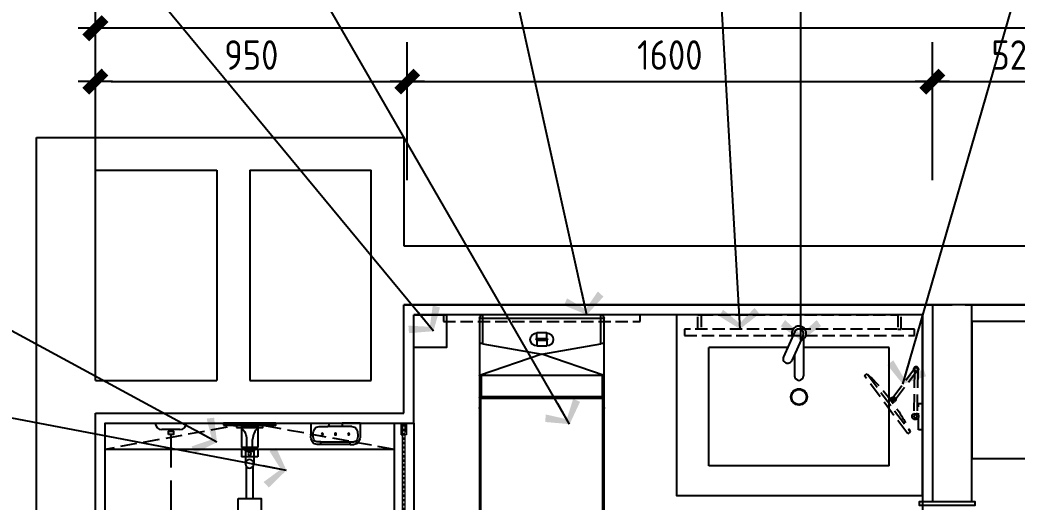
# Model space of a CAD drawing. Extents: x 220391 to 385981, y 332279 to 483868.
# Drawn here: x 257709 to 260747, y 480749 to 482217 of the extents above; entities that cross this region are included whole.
import ezdxf

# ---------------------------------------------------------------- set-up
doc = ezdxf.new("R2010")
doc.units = 0
doc.header["$MEASUREMENT"] = 0
for name, pattern in [('115C2家具布置$0$DASH', [0.35, 0.25, -0.1]), ('DASH', [0.35, 0.25, -0.1]), ('DOM-虚线', [0.35, 0.25, -0.1]), ('家具平面底图$0$DASH', [0.35, 0.25, -0.1]), ('家具平面底图$0$DOM-虚线', [0.35, 0.25, -0.1]), ('家具平面底图$0$DOM-门开启线', [0.666666, 0.333333, -0.111111, 0.111111, -0.111111])]:
    doc.linetypes.add(name, pattern=pattern)
doc.layers.add('115C2家具布置$0$P-10-洁具、厨具-Time', color=1, linetype='Continuous', lineweight=0)
for name, color, linetype in [('F', 5, 'Continuous'), ('F-洁具-DOM', 1, 'Continuous'), ('墙体', 4, 'Continuous'), ('窗', 4, 'Continuous')]:
    doc.layers.add(name, color=color, linetype=linetype)
doc.styles.add('DOM-romans.shx', font='dim.shx')
doc.dimstyles.new('DOM_DIM_1 80', dxfattribs={"dimscale": 60, "dimtxt": 1.5, "dimasz": 0.8, "dimexe": 2, "dimexo": 1.5, "dimgap": 0.6, "dimtad": 1, "dimdec": 0, "dimrnd": 5, "dimzin": 12, "dimdsep": 46, "dimtxsty": 'DOM-romans.shx', "dimblk": 'DOM_Dimension_Tick', "dimcen": 0.125, "dimclrd": 44, "dimclre": 44, "dimclrt": 50, "dimadec": 0, "dimazin": 0, "dimtfac": 1, "dimtdec": 0, "dimtix": 1, "dimtmove": 2, "dimatfit": 3, "dimldrblk": 'DOM_Leader_Arrow', "dimfxl": 0, "dimtvp": 1, "dimtolj": 1, "dimtzin": 0, "dimarcsym": 0})

# ---------------------------------------------------------------- blocks, each defined once
blk = doc.blocks.new('*U288')
at = {"color": 8}
for p, q in [((225229.4, -9382.4), (225219.8, -9418.2)), ((225243.9, -9386.3), (225229.4, -9382.4)), ((225234.3, -9422), (225243.9, -9386.3)), ((225240, -9400.8), (225225.5, -9396.9))]:
    blk.add_line(p, q, dxfattribs=at)
for p, q in [((224549.3, -9571.6), (224549.3, -9555.6)), ((224549.3, -9555.6), (224585.3, -9555.6)), ((224551.3, -9557.6), (224575.3, -9557.6)), ((224551.3, -9560.6), (224552.3, -9559.6)), ((224551.3, -9566.6), (224551.3, -9560.6)), ((224551.3, -9566.6), (224552.3, -9567.6)), ((225084.3, -9559.6), (224552.3, -9559.6)), ((225084.3, -9567.6), (224552.3, -9567.6)), ((224575.3, -9559.6), (224575.3, -9557.6)), ((224585.3, -9559.6), (224575.3, -9559.6)), ((224575.3, -9559.6), (224575.3, -9559.6)), ((224585.3, -9567.6), (224575.3, -9567.6)), ((224575.3, -9567.6), (224575.3, -9569.6)), ((224585.3, -9555.6), (224585.3, -9559.6)), ((224585.3, -9571.6), (224585.3, -9567.6)), ((225084.3, -9559.6), (225085.3, -9560.6)), ((225084.3, -9567.6), (225085.3, -9566.6)), ((225085.3, -9560.6), (225085.3, -9566.6)), ((224585.3, -9571.6), (224549.3, -9571.6)), ((224575.3, -9569.6), (224551.3, -9569.6)), ((224583.3, -9569.6), (224583.3, -9569.6))]:
    blk.add_line(p, q)
at = {"ltscale": 1000}
blk.add_line((224551.3, -9569.6), (224551.3, -9557.6), dxfattribs=at)
for points in [[(225724.9, -9563.9), (225723.7, -9564.6), (225107.4, -9399.4), (225106.7, -9398.2), (225108.3, -9392.4), (225109.5, -9391.7), (225725.8, -9556.8), (225726.5, -9558.1)], [(225678.7, -9543.2), (225731.8, -9557.4), (225732.3, -9555.5), (225730.2, -9551.8), (225680, -9538.4)], [(225735.3, -9588.6), (225739.3, -9588.6), (225739.3, -9538.6), (225735.3, -9538.6)], [(225676.1, -9552.9), (225729.2, -9567.1), (225728.7, -9569), (225725, -9571.1), (225674.8, -9557.7)], [(225724.4, -9565.8), (225734.1, -9568.4), (225736.6, -9558.7), (225727, -9556.1)]]:
    blk.add_lwpolyline(points, close=True)
at = {"color": 8}
for points in [[(225496.4, -9545.1), (225206.6, -9467.4), (225216.2, -9431.7)], [(225230.7, -9435.6), (225213.3, -9430.9), (225214, -9428), (225216.9, -9428.8)], [(225234.3, -9422), (225216.9, -9417.4), (225216.1, -9420.3), (225219, -9421.1)], [(225216.9, -9428.8), (225231.4, -9432.7), (225234.3, -9433.4), (225233.6, -9436.3), (225230.7, -9435.6)], [(225219, -9421.1), (225233.5, -9424.9), (225236.4, -9425.7), (225237.2, -9422.8), (225234.3, -9422)], [(225230.7, -9435.6), (225225, -9456.8), (225485.8, -9526.7), (225491.5, -9505.4)], [(225505.9, -9509.3), (225488.6, -9504.7), (225489.3, -9501.8), (225492.2, -9502.5)], [(225509.6, -9495.8), (225492.2, -9491.1), (225491.4, -9494), (225494.3, -9494.8)], [(225492.2, -9502.5), (225506.7, -9506.4), (225509.6, -9507.2), (225508.8, -9510.1), (225505.9, -9509.3)], [(225494.3, -9494.8), (225508.8, -9498.7), (225511.7, -9499.5), (225512.5, -9496.6), (225509.6, -9495.8)], [(225496.4, -9545.1), (225505.9, -9509.3)]]:
    blk.add_lwpolyline(points, dxfattribs=at)
at = {"linetype": '115C2家具布置$0$DASH', "ltscale": 0.2}
blk.add_arc((225720.2, -9561.6), 634.8, 164.8195, 180.1805, dxfattribs=at)
at = {"layer": 'Defpoints', "color": 8, "linetype": '115C2家具布置$0$DASH', "ltscale": 0.1}
blk.add_line((225735.3, -9563.6), (224551.3, -9563.6), dxfattribs=at)
blk = doc.blocks.new('家具平面底图$0$A$C591D7FFC')
at = {"linetype": '家具平面底图$0$DOM-虚线', "ltscale": 150}
blk.add_lwpolyline([(300, -20), (-300, -20), (-300, 0), (300, 0)], close=True, dxfattribs=at)
blk = doc.blocks.new('家具平面底图$0$A$C619B377B')
at = {"linetype": 'Continuous'}
for p, q in [((-180, 0), (180, 0)), ((-190, -185.2), (-190, -10)), ((190, -10), (190, -185.2)), ((-189.5, -186.2), (-190, -185.2)), ((-189.5, -676), (-189.5, -186.1)), ((-184.5, -185.2), (184.5, -185.2)), ((189.5, -186.2), (190, -185.2)), ((189.5, -186.1), (189.5, -676)), ((189.5, -254), (-189.5, -254)), ((185.5, -680), (-185.5, -680))]:
    blk.add_line(p, q, dxfattribs=at)
at = {"color": 8, "linetype": 'Continuous'}
for p, q in [((-180, -88.3), (-180, 0)), ((180, -88.3), (180, 0)), ((190, -10), (-190, -10)), ((-15, -55), (15, -55)), ((-15, -73), (-15, -55)), ((15, -73), (15, -55)), ((0, -120), (-180, -88.3)), ((-15, -73), (15, -73)), ((15, -77), (-15, -77)), ((-15, -77), (-15, -95)), ((180, -88.3), (0, -120)), ((15, -77), (15, -95)), ((-190, -185.2), (0, -120)), ((15, -95), (-15, -95)), ((0, -120), (190, -185.2)), ((-184.5, -250), (-184.5, -185.2)), ((184.5, -185.2), (184.5, -250)), ((-185.5, -250), (185.5, -250)), ((-185.5, -680), (-185.5, -250)), ((185.5, -680), (185.5, -250)), ((-189.5, -285), (-190, -285)), ((-190, -675), (-190, -285)), ((190, -285), (189.5, -285)), ((190, -285), (190, -675)), ((-190, -675), (-189.5, -675)), ((-189.5, -676), (189.5, -676)), ((-188.7, -679.1), (-188.4, -678.8)), ((188.4, -678.8), (188.7, -679.1)), ((189.9, -675), (190, -675))]:
    blk.add_line(p, q, dxfattribs=at)
at = {"linetype": 'Continuous'}
for centre, radius, start, end in [((-180, -10), 10, 90, 180), ((-185.5, -676), 4, 180, 270), ((185.5, -676), 4, 270, 0)]:
    blk.add_arc(centre, radius, start, end, dxfattribs=at)
at = {"color": 8, "linetype": 'Continuous'}
for centre, radius, start, end in [((180, -10), 10, 0, 90), ((-15, -75), 20, 90, 270), ((15, -75), 20, 270, 90), ((-15, -75), 2, 90, 270), ((15, -75), 2, 270, 90), ((-185.5, -254), 4, 90, 180), ((185.5, -254), 4, 0, 90), ((-185, -285), 5, 155.1791, 180), ((185, -285), 5, 0, 24.7583), ((-185, -675), 5, 180, 217.3553), ((-175, -674.8), 14.5, 191.2565, 193.3174), ((-175.6, -674.9), 13.9, 193.3081, 196.9705), ((-186.9, -676.4), 3.26, 232.0237, 236.5582), ((-183.6, -663.5), 16.5, 252.0625, 255.3707), ((-183.5, -662.9), 17.1, 255.3597, 256.5632), ((183.5, -662.9), 17.1, 283.4368, 284.6403), ((183.6, -663.5), 16.5, 284.6293, 287.9375), ((186.9, -676.4), 3.26, 303.4418, 307.9763), ((175.6, -674.9), 13.9, 343.0295, 346.6919), ((185, -675), 5, 322.6233, 0), ((175, -674.8), 14.5, 346.6826, 348.7435)]:
    blk.add_arc(centre, radius, start, end, dxfattribs=at)
at = {"color": 8, "linetype": 'Continuous', "extrusion": (0, 0, -1)}
for centre, major_axis, start_param, end_param in [((-180, -90.9), (9.99, -1.89), 3.092725, 4.663521), ((180, -90.9), (9.99, 1.89), -1.521928, 0.048868)]:
    blk.add_ellipse(centre, major_axis=major_axis, ratio=0.25825, start_param=start_param, end_param=end_param, dxfattribs=at)
at = {"linetype": 'Continuous', "extrusion": (0, 0, -1)}
for centre, start_param, end_param in [((-184.5, -186.1), 3.145147, 4.712389), ((184.5, -186.1), 4.712389, 6.279631)]:
    blk.add_ellipse(centre, major_axis=(5, 0), ratio=0.176327, start_param=start_param, end_param=end_param, dxfattribs=at)
at = {"layer": 'F-洁具-DOM'}
blk.add_blockref('家具平面底图$0$A$C591D7FFC', (0, 0), dxfattribs=at)
blk = doc.blocks.new('家具平面底图$0$A$C3001446E')
at = {"color": 8, "linetype": '家具平面底图$0$DOM-门开启线', "ltscale": 100}
for p, q in [((-500, 150), (-500, -150)), ((-350, 0), (-650, 0))]:
    blk.add_line(p, q, dxfattribs=at)
at = {"color": 250}
for p, q in [((-131.9, 9.6), (-229.4, 9.6)), ((-85.6, 12.4), (-124.2, 12.4)), ((-85.6, -13.1), (-85.6, 12.4)), ((-85.6, -9.7), (-85.6, 9)), ((-85.6, 9), (-49.5, 9)), ((-131.9, -10.4), (-229.4, -10.4)), ((-85.6, -13.1), (-124.2, -13.1)), ((0, -25), (-5.9, -25))]:
    blk.add_line(p, q, dxfattribs=at)
for p, q in [((-102.2, 25, 0), (-102.2, -25, 0)), ((-77.2, 25, 0), (-102.2, 25, 0)), ((-74.7, 20.8, 0), (-79.9, 20.8, 0)), ((-77.2, 25, 0), (-77.2, 20.8, 0)), ((-13, 25, 0), (-74.7, 25, 0)), ((-77.2, -25, 0), (-102.2, -25, 0)), ((-74.7, -20.8, 0), (-79.9, -20.8, 0)), ((-77.2, -20.8, 0), (-77.2, -25, 0)), ((-13, -25, 0), (-74.7, -25, 0))]:
    blk.add_line(p, q)
at = {"color": 8}
blk.add_line((-74.7, 25, 0), (-74.7, -25, 0), dxfattribs=at)
at = {"linetype": '家具平面底图$0$DOM-虚线', "ltscale": 100}
blk.add_lwpolyline([(-600, -100), (-600, 100), (-400, 100), (-400, -100)], close=True, dxfattribs=at)
at = {"color": 8, "linetype": '家具平面底图$0$DOM-虚线', "ltscale": 100}
blk.add_lwpolyline([(-590, -90), (-590, 90), (-410, 90), (-410, -90)], close=True, dxfattribs=at)
for points in [[(-6.5, -80), (-6.5, 80), (0, 80), (0, -80)], [(-13, -40), (-13, 40), (-6.5, 40), (-6.5, -40)]]:
    blk.add_lwpolyline(points, close=True)
at = {"color": 250}
for points in [[(-229.4, -35.4), (-229.4, 34.6), (-328.7, 34.6), (-328.7, -35.4)], [(0, -25), (-9.8, -25), (-9.8, 25), (0, 25)]]:
    blk.add_lwpolyline(points, close=True, dxfattribs=at)
for points in [[(-9.8, 25), (-14.6, 25, -0.211273), (-49.5, 9, -0.201002)], [(-9.8, -25), (-14.6, -25, 0.210081), (-49.1, -9.7), (-85.6, -9.7)]]:
    blk.add_lwpolyline(points, format="xyb", dxfattribs=at)
blk.add_circle((-124, -0.4), 12.7, dxfattribs=at)
at = {"color": 8}
blk.add_circle((-93.8, 0), 4.17, dxfattribs=at)
blk.add_arc((-43.8, 0, 0), 41.7, 143.1301, 216.8699, dxfattribs=at)
blk = doc.blocks.new('家具平面底图$0$A$C271434D2')
for p, q in [((75, 0), (-75, 0)), ((-75, 0), (-20, 0)), ((-75, 0), (-75, -38.8)), ((75, 0), (20, 0)), ((75, 0), (75, -38.8)), ((-45.1, -65), (-56.6, -65)), ((-45.1, -65), (45.1, -65)), ((45.1, -65), (56.6, -65))]:
    blk.add_line(p, q)
at = {"color": 8}
for p, q in [((-50.1, -10.4), (-22.9, -10.4)), ((-22.9, -10.4), (22.9, -10.4)), ((-20, 0), (-20, -7.5)), ((20, 0), (20, -7.5)), ((50.1, -10.4), (22.9, -10.4)), ((-45.1, -56.7), (-56.7, -56.7)), ((-45.1, -65), (-45.1, -56.7)), ((45.1, -56.7), (-45.1, -56.7)), ((45.1, -65), (45.1, -56.7)), ((45.1, -56.7), (56.7, -56.7))]:
    blk.add_line(p, q, dxfattribs=at)
for centre in [(-40, -33.5), (0, -33.5), (40, -33.5)]:
    blk.add_circle(centre, 2.5, dxfattribs=at)
for centre, radius, start, end in [((-35.7, -34.3), 32.2, 148.4973, 179.159), ((-49.6, -27), 16.6, 91.8932, 144.9415), ((-22.9, -7.5), 2.95, 270, 0), ((22.9, -7.5), 2.95, 180, 270), ((49.6, -27), 16.6, 35.0585, 88.1068), ((35.7, -34.3), 32.2, 0.841, 31.5027), ((-22.3, -36.6), 45.6, 176.4902, 196.8871), ((-56.5, -46.7), 9.98, 198.5079, 269.357), ((56.5, -46.7), 9.98, 270.643, 341.4921), ((22.3, -36.6), 45.6, 343.1129, 3.5098)]:
    blk.add_arc(centre, radius, start, end, dxfattribs=at)
for centre, radius, start, end in [((-40.3, -39.7), 34.7, 178.5178, 209.9151), ((-56.2, -48.5), 16.5, 211.2187, 271.3515), ((56.2, -48.5), 16.5, 268.6485, 328.7813), ((40.3, -39.7), 34.7, 330.0849, 1.4822)]:
    blk.add_arc(centre, radius, start, end)
blk = doc.blocks.new('A$C8fb8f0d9')
at = {"layer": 'F-洁具-DOM', "color": 8, "linetype": 'DOM-虚线', "ltscale": 150}
blk.add_line((-300, 0), (300, 0), dxfattribs=at)
for points in [[(-310, 0), (-300, 0), (-300, -43.5), (-310, -43.5)], [(310, 0), (300, 0), (300, -43.5), (310, -43.5)], [(-350, -43.5), (-350, -63.5), (350, -63.5), (350, -43.5)]]:
    blk.add_lwpolyline(points, close=True, dxfattribs=at)
blk = doc.blocks.new('家具平面底图$0$A$C358C41F5')
at = {"color": 8, "linetype": '家具平面底图$0$DASH', "ltscale": 200}
for p, q in [((-24.9, -138), (-26.8, -9.4)), ((-14.9, -137.6), (-16.8, -9.3)), ((-99.4, -53.7), (-93.4, -58.2)), ((-93, -55.2), (-27.3, -142.1)), ((-90.5, -41.6), (-84.4, -46.1)), ((-85, -49.2), (-19.5, -136))]:
    blk.add_line(p, q, dxfattribs=at)
for points in [[(-168.6, -129.9), (-37.3, 46.5), (-45.3, 52.5), (-176.6, -124)], [(-12, -40), (0, -40), (0, 40), (-12, 40)]]:
    blk.add_lwpolyline(points, close=True, dxfattribs=at)
for centre, radius in [((-22, -0.7), 5), ((-89, -52.2), 4), ((-19.7, -143.8), 7.85), ((-19.7, -143.8), 5)]:
    blk.add_circle(centre, radius, dxfattribs=at)
for centre, radius, start, end in [((-579.8, 312.6), 604.1, 312.896, 333.7833), ((-22, -0.7), 10, 300.8723, 240.8723), ((-21.8, -13.6), 6.6, 41.6275, 140.117), ((-89, -52.2), 5, 37.0519, 217.0519), ((-88.9, -52.1), 7.5, 233.3397, 53.3397)]:
    blk.add_arc(centre, radius, start, end, dxfattribs=at)
blk = doc.blocks.new('DOM_Dimension_Tick')
at = {"color": 0, "linetype": 'ByBlock'}
for p, q in [((-1.091, 0), (0, 0)), ((0, 0), (1.091, 0))]:
    blk.add_line(p, q, dxfattribs=at)
at = {"color": 0, "linetype": 'Continuous', "const_width": 0.608}
blk.add_lwpolyline([(-0.61, -0.61), (0.61, 0.61)], dxfattribs=at)
blk = doc.blocks.new('*D546')
at = {"color": 44, "lineweight": -2, "transparency": 16777216}
for p, q in [((257939.4, 482148.5), (257939.4, 482149)), ((258889.4, 482148.5), (258889.4, 482149)), ((257987.4, 482029), (258841.4, 482029))]:
    blk.add_line(p, q, dxfattribs=at)
at = {"layer": 'Defpoints', "color": 0, "transparency": 16777216}
for p in [(258889.4, 482029), (257939.4, 480989.2, 1044096.2), (258889.4, 480999, 1044096.2)]:
    blk.add_point(p, dxfattribs=at)
at = {"color": 44, "lineweight": -2, "transparency": 16777216, "xscale": 48, "yscale": 48, "zscale": 48, "rotation": 180}
blk.add_blockref('DOM_Dimension_Tick', (257939.4, 482029), dxfattribs=at)
at = {"color": 44, "lineweight": -2, "transparency": 16777216, "xscale": 48, "yscale": 48, "zscale": 48}
blk.add_blockref('DOM_Dimension_Tick', (258889.4, 482029), dxfattribs=at)
at = {"color": 50, "transparency": 16777216, "insert": (258414.4, 482110), "char_height": 90, "attachment_point": 5, "style": 'DOM-romans.shx'}
blk.add_mtext('\\A1;950', dxfattribs=at)
blk = doc.blocks.new('DOM_Leader_Arrow')
at = {"color": 0, "linetype": 'ByBlock'}
blk.add_line((0, 0), (-1.5, 0), dxfattribs=at)
for points in [[(-1.288, 1.003), (-0.895, 1.278), (-0.36, 0), (0, 0)], [(-1.288, -1.003), (-0.895, -1.278), (-0.36, 0), (0, 0)]]:
    blk.add_solid(points, dxfattribs=at)
blk = doc.blocks.new('*D547')
at = {"color": 44, "lineweight": -2, "transparency": 16777216}
for p, q in [((258889.4, 482148.5), (258889.4, 482149)), ((260489.4, 482148.7), (260489.4, 482149)), ((258937.4, 482029), (260441.4, 482029))]:
    blk.add_line(p, q, dxfattribs=at)
at = {"layer": 'Defpoints', "color": 0, "transparency": 16777216}
for p in [(260489.4, 482029), (260489.4, 481349, 1044096.2), (258889.4, 480999, 1044096.2)]:
    blk.add_point(p, dxfattribs=at)
at = {"color": 44, "lineweight": -2, "transparency": 16777216, "xscale": 48, "yscale": 48, "zscale": 48, "rotation": 180}
blk.add_blockref('DOM_Dimension_Tick', (258889.4, 482029), dxfattribs=at)
at = {"color": 44, "lineweight": -2, "transparency": 16777216, "xscale": 48, "yscale": 48, "zscale": 48}
blk.add_blockref('DOM_Dimension_Tick', (260489.4, 482029), dxfattribs=at)
at = {"color": 50, "transparency": 16777216, "insert": (259689.4, 482110), "char_height": 90, "attachment_point": 5, "style": 'DOM-romans.shx'}
blk.add_mtext('\\A1;1600', dxfattribs=at)
blk = doc.blocks.new('*D548')
at = {"color": 44, "lineweight": -2, "transparency": 16777216}
for p, q in [((260489.4, 482148.7), (260489.4, 482149)), ((261009.6, 482148.7), (261009.6, 482149)), ((260537.4, 482029), (260961.6, 482029))]:
    blk.add_line(p, q, dxfattribs=at)
at = {"layer": 'Defpoints', "color": 0, "transparency": 16777216}
for p in [(261009.6, 482029), (260489.4, 481349, 1044096.2), (261009.6, 481299, 1044096.2)]:
    blk.add_point(p, dxfattribs=at)
at = {"color": 44, "lineweight": -2, "transparency": 16777216, "xscale": 48, "yscale": 48, "zscale": 48, "rotation": 180}
blk.add_blockref('DOM_Dimension_Tick', (260489.4, 482029), dxfattribs=at)
at = {"color": 44, "lineweight": -2, "transparency": 16777216, "xscale": 48, "yscale": 48, "zscale": 48}
blk.add_blockref('DOM_Dimension_Tick', (261009.6, 482029), dxfattribs=at)
at = {"color": 50, "transparency": 16777216, "insert": (260749.5, 482110), "char_height": 90, "attachment_point": 5, "style": 'DOM-romans.shx'}
blk.add_mtext('\\A1;520', dxfattribs=at)
blk = doc.blocks.new('*D552')
at = {"color": 44, "lineweight": -2, "transparency": 16777216}
for p, q in [((257939.4, 482311.1), (257939.4, 482311.5)), ((265559.6, 482311.1), (265559.6, 482311.5)), ((265511.6, 482191.5), (257987.4, 482191.5))]:
    blk.add_line(p, q, dxfattribs=at)
at = {"layer": 'Defpoints', "color": 0, "transparency": 16777216}
for p in [(257939.4, 482191.5), (257939.4, 481349, 1044096.2), (265559.6, 481348.9, 1044096.2)]:
    blk.add_point(p, dxfattribs=at)
at = {"color": 44, "lineweight": -2, "transparency": 16777216, "xscale": 48, "yscale": 48, "zscale": 48, "rotation": 180}
blk.add_blockref('DOM_Dimension_Tick', (257939.4, 482191.5), dxfattribs=at)
at = {"color": 44, "lineweight": -2, "transparency": 16777216, "xscale": 48, "yscale": 48, "zscale": 48}
blk.add_blockref('DOM_Dimension_Tick', (265559.6, 482191.5), dxfattribs=at)
at = {"color": 50, "transparency": 16777216, "insert": (261749.5, 482272.5), "char_height": 90, "attachment_point": 5, "style": 'DOM-romans.shx'}
blk.add_mtext('\\A1;7620', dxfattribs=at)
blk = doc.blocks.new('A$C82975cfe')
at = {"color": 44}
blk.add_line((-300, 0), (120, 0), dxfattribs=at)
blk = doc.blocks.new('*D553')
at = {"color": 44, "lineweight": -2, "transparency": 16777216}
for p, q in [((257251.2, 480999), (257250.9, 480999)), ((257370.9, 479817), (257370.9, 480951)), ((257251.2, 479769), (257250.9, 479769))]:
    blk.add_line(p, q, dxfattribs=at)
at = {"layer": 'Defpoints', "color": 0, "transparency": 16777216}
for p in [(257370.9, 480999), (257939.4, 480999, 1044096.2), (257939.4, 479769, 1044096.2)]:
    blk.add_point(p, dxfattribs=at)
at = {"color": 44, "lineweight": -2, "transparency": 16777216, "xscale": 48, "yscale": 48, "zscale": 48}
for p, rotation in [((257370.9, 480999), 90), ((257370.9, 479769), 270)]:
    blk.add_blockref('DOM_Dimension_Tick', p, dxfattribs=dict(at, rotation=rotation))
at = {"color": 50, "transparency": 16777216, "insert": (257289.9, 480384), "char_height": 90, "attachment_point": 5, "rotation": 90, "style": 'DOM-romans.shx'}
blk.add_mtext('\\A1;1230', dxfattribs=at)
blk = doc.blocks.new('*D556')
at = {"color": 44, "lineweight": -2, "transparency": 16777216}
for p, q in [((257251.5, 481349), (257250.9, 481349)), ((257370.9, 481047), (257370.9, 481301)), ((257251.5, 480999), (257250.9, 480999))]:
    blk.add_line(p, q, dxfattribs=at)
at = {"layer": 'Defpoints', "color": 0, "transparency": 16777216}
for p in [(257370.9, 481349), (258889.4, 481349, 1044096.2), (258889.4, 480999, 1044096.2)]:
    blk.add_point(p, dxfattribs=at)
at = {"color": 44, "lineweight": -2, "transparency": 16777216, "xscale": 48, "yscale": 48, "zscale": 48}
for p, rotation in [((257370.9, 481349), 90), ((257370.9, 480999), 270)]:
    blk.add_blockref('DOM_Dimension_Tick', p, dxfattribs=dict(at, rotation=rotation))
at = {"color": 50, "transparency": 16777216, "insert": (257289.9, 481174), "char_height": 90, "attachment_point": 5, "rotation": 90, "style": 'DOM-romans.shx'}
blk.add_mtext('\\A1;350', dxfattribs=at)

msp = doc.modelspace()

# ---------------------------------------------------------------- linework, layer by layer
at = {"color": 4}
for p, q in [((257759.5, 479409, 1044096.2), (257759.5, 481859, 1044096.2)), ((257939.4, 481119, 1044096.2), (257939.4, 481759, 1044096.2)), ((258309.4, 481759, 1044096.2), (258309.4, 481119, 1044096.2)), ((258409.4, 481759, 1044096.2), (258409.4, 481119, 1044096.2))]:
    msp.add_line(p, q, dxfattribs=at)
at = {"color": 8, "ltscale": 0.5}
for p, q in [((260070.1, 481267.8, 1044096.2), (260035.5, 481191.1, 1044096.2)), ((260095.7, 481256.3, 1044096.2), (260061, 481179.6, 1044096.2)), ((260097, 481245.4, 1044096.2), (260097, 481133.3, 1044096.2)), ((260069, 481197.5, 1044096.2), (260069, 481133.3, 1044096.2))]:
    msp.add_line(p, q, dxfattribs=at)
at = {"color": 8}
for p, q in [((259808, 480859.1, 1044096.2), (259808, 481219, 1044096.2)), ((260048, 481219, 1044096.2), (259808, 481219, 1044096.2)), ((260358, 481219, 1044096.2), (260097, 481219, 1044096.2)), ((260358, 480859.1, 1044096.2), (260358, 481219, 1044096.2)), ((258849.4, 480989, 1044096.2), (258849.4, 479799, 1044096.2)), ((258909.4, 480989, 1044096.2), (258909.4, 479799, 1044096.2)), ((260358, 480859.1, 1044096.2), (259808, 480859.1, 1044096.2)), ((260459.4, 480749, 1044096.2), (260449.4, 479879, 1044096.2))]:
    msp.add_line(p, q, dxfattribs=at)
at = {"color": 2, "elevation": 1044096.2}
for points in [[(265559.6, 481299), (260609.4, 481299), (260609.4, 481348.9), (265559.6, 481348.9)], [(260459.4, 480769), (260459.4, 481319), (259709.4, 481319), (259709.4, 480769)], [(260609.4, 480881), (261009.6, 480881), (261009.6, 481299), (260609.4, 481299)]]:
    msp.add_lwpolyline(points, close=True, dxfattribs=at)
at = {"color": 1, "elevation": 1044096.2}
for points in [[(258909.4, 481319), (259009.4, 481319), (259009.4, 481219), (258909.4, 481219)], [(258849.4, 480989), (258849.4, 480909), (257969.4, 480909.1), (257969.4, 480988.6)], [(260459.4, 480749), (260449.4, 480749), (260449.4, 480739), (260609.4, 480739), (260619.4, 480739), (260619.4, 480749)]]:
    msp.add_lwpolyline(points, close=True, dxfattribs=at)
at = {"color": 8}
for radius in [24.7, 22.7]:
    msp.add_circle((260083, 481068.8, 1044096.2), radius, dxfattribs=at)
at = {"color": 8, "ltscale": 0.5}
for centre, radius, start, end in [((260083, 481262.4, 1044096.2), 22, 285.1898, 206.1474), ((260082.9, 481262.1, 1044096.2), 14, 335.6686, 155.6686), ((260048.2, 481185.4, 1044096.2), 14, 155.6686, 335.6686), ((260083, 481133.3, 1044096.2), 14, 180, 0)]:
    msp.add_arc(centre, radius, start, end, dxfattribs=at)
at = {"layer": 'F', "ltscale": 10}
msp.add_line((260589.4, 481348.8, 1044096.2), (260609.3, 481348.8, 1044096.2), dxfattribs=at)
at = {"layer": 'F-洁具-DOM'}
for p, q in [((258196.9, 480969.2, 1044096.2), (258141.9, 480969.2, 1044096.2)), ((258165.9, 480964.2, 1044096.2), (258165.9, 480969.2, 1044096.2)), ((258172.9, 480964.2, 1044096.2), (258172.9, 480969.2, 1044096.2))]:
    msp.add_line(p, q, dxfattribs=at)
at = {"layer": 'F-洁具-DOM', "color": 8, "linetype": 'DASH', "ltscale": 400}
msp.add_line((258169.4, 480954.2, 1044096.2), (258169.4, 479816.3, 1044096.2), dxfattribs=at)
at = {"layer": 'F-洁具-DOM', "color": 8, "linetype": 'DASH', "ltscale": 200, "elevation": 1044096.2}
msp.add_lwpolyline([(258849.4, 480909), (258409.4, 480988.9), (257969.4, 480909.1)], dxfattribs=at)
at = {"layer": 'F-洁具-DOM', "elevation": 1044096.2}
msp.add_lwpolyline([(258161.9, 480954.2), (258161.9, 480964.2), (258176.9, 480964.2), (258176.9, 480954.2)], close=True, dxfattribs=at)
at = {"layer": 'F-洁具-DOM'}
for centre, start, end in [((258141.9, 480989.2, 1044096.2), 180, 270), ((258196.9, 480989.2, 1044096.2), 270, 0)]:
    msp.add_arc(centre, 20, start, end, dxfattribs=at)
at = {"layer": '墙体'}
for p, q in [((257759.5, 481859, 1044096.2), (258879.4, 481859, 1044096.2)), ((258879.4, 481859, 1044096.2), (258879.4, 481529, 1044096.2)), ((257939.4, 481759, 1044096.2), (258309.4, 481759, 1044096.2)), ((258409.4, 481759, 1044096.2), (258779.4, 481759, 1044096.2)), ((258779.4, 481119, 1044096.2), (258779.4, 481759, 1044096.2)), ((258879.4, 481529, 1044096.2), (265739.6, 481529, 1044096.2)), ((265559.6, 481349.1, 1044096.2), (258879.4, 481349, 1044096.2)), ((258879.4, 481349, 1044096.2), (260549.4, 481349, 1044096.2)), ((258879.4, 481019, 1044096.2), (258879.4, 481349, 1044096.2)), ((260489.4, 481349, 1044096.2), (260489.4, 480749, 1044096.2)), ((260609.4, 480749, 1044096.2), (260609.4, 481349, 1044096.2)), ((257939.4, 481119, 1044096.2), (258309.4, 481119, 1044096.2)), ((257939.4, 481119, 1044096.2), (258309.4, 481119, 1044096.2)), ((258409.4, 481119, 1044096.2), (258779.4, 481119, 1044096.2)), ((257939.4, 481019, 1044096.2), (258879.4, 481019, 1044096.2))]:
    msp.add_line(p, q, dxfattribs=at)
at = {"layer": '墙体', "color": 5}
for p, q in [((257939.4, 481528.8, 1044096.2), (257939.4, 481529, 1044096.2)), ((257939.4, 481528.8, 1044096.2), (257939.4, 481529, 1044096.2)), ((257939.4, 481349.1, 1044096.2), (257939.4, 481349, 1044096.2)), ((257939.4, 481349.1, 1044096.2), (257939.4, 481349, 1044096.2)), ((258909.4, 481349, 1044096.2), (258909.4, 481349, 1044096.2))]:
    msp.add_line(p, q, dxfattribs=at)
at = {"layer": '墙体', "color": 3}
for p, q in [((258909.4, 480989, 1044096.2), (258909.4, 481319, 1044096.2)), ((260459.4, 481319, 1044096.2), (260459.4, 480749, 1044096.2)), ((257969.4, 479799, 1044096.2), (257969.4, 480989, 1044096.2)), ((257969.4, 480989, 1044096.2), (258909.4, 480989, 1044096.2))]:
    msp.add_line(p, q, dxfattribs=at)
at = {"layer": '墙体', "color": 4}
msp.add_line((257939.4, 479769, 1044096.2), (257939.4, 481019, 1044096.2), dxfattribs=at)
at = {"layer": '窗', "color": 5}
for p, q in [((260267.1, 481349, 1044096.2), (259065.9, 481349, 1044096.2)), ((260609.4, 481349, 1044096.2), (260589.4, 481349, 1044096.2))]:
    msp.add_line(p, q, dxfattribs=at)
at = {"layer": '窗', "color": 3}
msp.add_line((260459.4, 481319, 1044096.2), (258909.4, 481319, 1044096.2), dxfattribs=at)

# ---------------------------------------------------------------- block references
at = {"color": 4, "rotation": 90.00000000000001}
for p in [(257939.4, 482191.5), (257939.4, 482029), (258889.4, 482029), (260489.4, 482029)]:
    msp.add_blockref('A$C82975cfe', p, dxfattribs=at)
at = {"color": 4}
msp.add_blockref('A$C8fb8f0d9', (260084.4, 481319, 1044096.2), dxfattribs=at)
at = {"layer": '115C2家具布置$0$P-10-洁具、厨具-Time', "rotation": 270}
msp.add_blockref('*U288', (268442.4, 705538.3, 1044096.2), dxfattribs=at)
at = {"layer": 'F-洁具-DOM', "xscale": -1}
for name, p in [('家具平面底图$0$A$C619B377B', (259299.4, 481319, 1044096.2)), ('家具平面底图$0$A$C271434D2', (258670.8, 480989, 1044096.2))]:
    msp.add_blockref(name, p, dxfattribs=at)
for name, p, rotation in [('家具平面底图$0$A$C358C41F5', (260459.4, 481008.9, 1044096.2), 180), ('家具平面底图$0$A$C3001446E', (258409.4, 480989, 1044096.2), 270)]:
    msp.add_blockref(name, p, dxfattribs=dict(at, rotation=rotation))

# ---------------------------------------------------------------- dimensions: what is measured, and where the dimension line sits
at = {"color": 4}
for base, p1, p2, picture, middle in [((257939.4, 482191.5), (265559.6, 481348.9, 1044096.2), (257939.4, 481349, 1044096.2), '*D552', (261749.5, 482272.5)), ((258889.4, 482029), (257939.4, 480989.2, 1044096.2), (258889.4, 480999, 1044096.2), '*D546', (258414.4, 482110)), ((260489.4, 482029), (258889.4, 480999, 1044096.2), (260489.4, 481349, 1044096.2), '*D547', (259689.4, 482110)), ((261009.6, 482029), (260489.4, 481349, 1044096.2), (261009.6, 481299, 1044096.2), '*D548', (260749.5, 482110))]:
    dim = msp.add_linear_dim(base=base, p1=p1, p2=p2, dimstyle='DOM_DIM_1 80', dxfattribs=at)
    dim.commit()
    dim.dimension.update_dxf_attribs({"geometry": picture, "text_midpoint": middle})
for base, p1, p2, picture, middle in [((257370.9, 481349, -1044096.2), (258889.4, 480999), (258889.4, 481349), '*D556', (257289.9, 481174, -1044096.2)), ((257370.9, 480999, -1044096.2), (257939.4, 479769), (257939.4, 480999), '*D553', (257289.9, 480384, -1044096.2))]:
    dim = msp.add_linear_dim(base=base, p1=p1, p2=p2, angle=90, dimstyle='DOM_DIM_1 80', dxfattribs=at)
    dim.commit()
    dim.dimension.update_dxf_attribs({"geometry": picture, "text_midpoint": middle})

# ---------------------------------------------------------------- leaders
for points in [[(258969.4, 481269, 2088192.4), (257874.4, 482591.9, 2088192.4), (257674.4, 482591.9, 2088192.4)], [(259384.2, 480985.9, 1044096.2), (258456.7, 482591.9, 1044096.2), (258256.7, 482591.9, 1044096.2)], [(259436.5, 481319, 2088192.4), (259154.9, 482591.9, 2088192.4), (258954.9, 482591.9, 2088192.4)], [(259903.3, 481275.5, 2088192.4), (259828.2, 482589.2, 2088192.4), (259628.2, 482589.2, 2088192.4)], [(260088.8, 481241.2, 2088192.4), (260088.8, 482591.9, 2088192.4), (260288.8, 482591.9, 2088192.4)], [(260399.2, 481107.6, 1044096.2), (260828.7, 482591.9, 1044096.2), (261028.7, 482591.9, 1044096.2)], [(258309.7, 480931.1, -1044096.2), (257167.1, 481548.9, -1044096.2), (256966.3, 481548.9, -1044096.2)], [(258521.3, 480845.2), (257167.1, 481102), (256966.3, 481102)]]:
    msp.add_leader(points, dimstyle='DOM_DIM_1 80', override={"dimgap": 0.6, "dimtad": 0}, dxfattribs=at)

doc.saveas('drawing.dxf')
